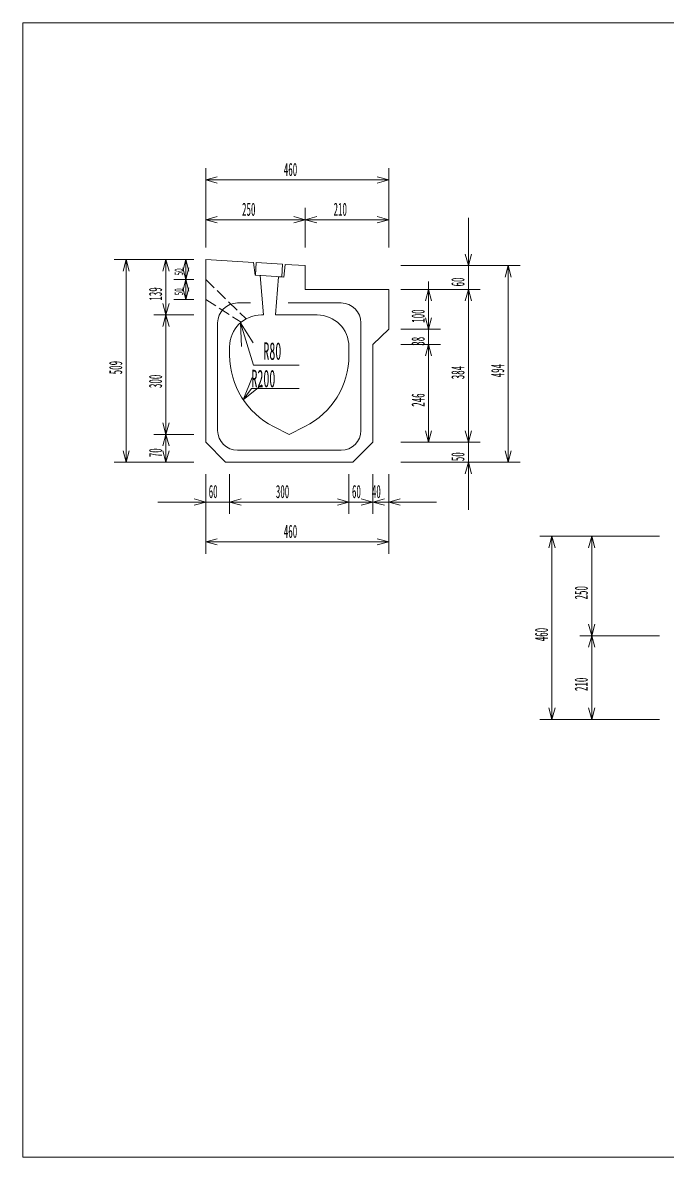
# Model space of a CAD drawing. Units: millimetres, scale not verified. Extents: x -25 to 3930, y 10 to 2860.
# Drawn here: x -25 to 1590, y 10 to 2860 of the extents above; entities that cross this region are included whole.
import ezdxf
from ezdxf.enums import TextEntityAlignment as Align

# ---------------------------------------------------------------- set-up
doc = ezdxf.new("R2010")
doc.units = ezdxf.units.MM
doc.header["$LTSCALE"] = 5
doc.linetypes.add('USER2', pattern=[8, 6, -2])
doc.layers.add('1', color=7, linetype='Continuous', lineweight=18)
doc.layers.add('17', color=7, linetype='Continuous', lineweight=18)
doc.styles.add('ＭＳ ゴシック', font='')
doc.styles.get('ＭＳ ゴシック').set_extended_font_data('MS Gothic')

msp = doc.modelspace()

# ---------------------------------------------------------------- linework, layer by layer
at = {"layer": '1'}
for p, q in [((-25, 10), (-25, 2860)), ((-25, 2860), (3930, 2860)), ((435, 2495), (435, 2295)), ((895, 2495), (895, 2295)), ((435, 2465), (463.978, 2472.765)), ((435, 2465), (895, 2465)), ((435, 2465), (463.978, 2457.235)), ((895, 2465), (866.022, 2472.765)), ((895, 2465), (866.022, 2457.235)), ((435, 2395), (435, 2295)), ((685, 2395), (685, 2295)), ((685, 2395), (685, 2295)), ((895, 2395), (895, 2295)), ((435, 2365), (463.978, 2372.765)), ((685, 2365), (656.022, 2372.765)), ((685, 2365), (713.978, 2372.765)), ((895, 2365), (866.022, 2372.765)), ((1095, 2370), (1095, 2070)), ((435, 2365), (685, 2365)), ((435, 2365), (463.978, 2357.235)), ((685, 2365), (656.022, 2357.235)), ((685, 2365), (895, 2365)), ((685, 2365), (713.978, 2357.235)), ((895, 2365), (866.022, 2357.235)), ((205, 2265), (305, 2265)), ((235, 2265), (227.235, 2236.022)), ((235, 1756), (235, 2265)), ((235, 2265), (242.765, 2236.022)), ((305, 2265), (405, 2265)), ((335, 2265), (327.235, 2236.022)), ((335, 2265), (335, 2126)), ((335, 2265), (342.765, 2236.022)), ((355, 2265), (405, 2265)), ((385, 2265), (377.235, 2236.022)), ((385, 2265), (385, 2215)), ((385, 2265), (392.765, 2236.022)), ((435, 2265), (435, 1806)), ((435, 2265), (555, 2257.8)), ((555, 2257.8), (559, 2225.502)), ((560.083, 2225.437), (562, 2257.38)), ((562, 2257.38), (627.882, 2253.427)), ((627.882, 2253.427), (625.965, 2221.485)), ((631, 2221.182), (635, 2253)), ((635, 2253), (685, 2250)), ((1095, 2250), (1087.235, 2278.978)), ((1095, 2250), (1102.765, 2278.978)), ((385, 2215), (377.235, 2243.978)), ((385, 2215), (392.765, 2243.978)), ((559, 2225.502), (572, 2224.722)), ((625.965, 2221.485), (560.083, 2225.437)), ((572, 2224.722), (580, 2126)), ((685, 2250), (685, 2190)), ((1225, 2250), (925, 2250)), ((1125, 2250), (925, 2250)), ((1195, 2250), (1187.235, 2221.022)), ((1195, 2250), (1195, 1756)), ((1195, 2250), (1202.765, 2221.022)), ((355, 2215), (405, 2215)), ((355, 2215), (405, 2215)), ((385, 2215), (377.235, 2186.022)), ((385, 2215), (385, 2165)), ((385, 2215), (392.765, 2186.022)), ((610, 2126), (618, 2221.962)), ((618, 2221.962), (631, 2221.182)), ((995, 2210), (995, 1932)), ((385, 2165), (377.235, 2193.978)), ((385, 2165), (392.765, 2193.978)), ((685, 2190), (895, 2190)), ((895, 2090), (895, 2190)), ((1125, 2190), (925, 2190)), ((1125, 2190), (925, 2190)), ((1025, 2190), (925, 2190)), ((995, 2190), (987.235, 2161.022)), ((995, 2190), (995, 2090)), ((995, 2190), (1002.765, 2161.022)), ((1095, 2190), (1087.235, 2161.022)), ((1095, 2190), (1087.235, 2161.022)), ((1095, 2190), (1102.765, 2161.022)), ((1095, 2190), (1095, 1806)), ((1095, 2190), (1102.765, 2161.022)), ((335, 2126), (327.235, 2154.978)), ((335, 2126), (342.765, 2154.978)), ((355, 2165), (405, 2165)), ((305, 2126), (405, 2126)), ((305, 2126), (405, 2126)), ((335, 2126), (327.235, 2097.022)), ((335, 2126), (335, 1826)), ((335, 2126), (342.765, 2097.022)), ((580, 2126), (575, 2126)), ((715, 2126), (610, 2126)), ((995, 2090), (987.235, 2118.978)), ((995, 2090), (987.235, 2118.978)), ((995, 2090), (1002.765, 2118.978)), ((995, 2090), (1002.765, 2118.978)), ((522.548, 2106.406), (555, 2000)), ((522.548, 2106.406), (554.309, 2055.501)), ((522.548, 2106.406), (524.601, 2046.441)), ((855, 2052), (895, 2090)), ((1025, 2090), (925, 2090)), ((1025, 2090), (925, 2090)), ((855, 2052), (855, 1806)), ((1025, 2052), (925, 2052)), ((1025, 2052), (925, 2052)), ((995, 2052), (987.235, 2023.022)), ((995, 2052), (987.235, 2023.022)), ((995, 2052), (1002.765, 2023.022)), ((995, 2052), (995, 1806)), ((995, 2052), (1002.765, 2023.022)), ((495, 2046), (495, 2024.607)), ((795, 2046), (795, 2024.607)), ((555, 2000), (670, 2000)), ((529.035, 1913.003), (551.343, 1968.701)), ((529.035, 1913.003), (576.204, 1950.085)), ((529.035, 1913.003), (550, 1941)), ((550, 1941), (670, 1941)), ((1095, 1926), (1095, 1636)), ((335, 1826), (327.235, 1854.978)), ((335, 1826), (342.765, 1854.978)), ((305, 1826), (405, 1826)), ((305, 1826), (405, 1826)), ((335, 1826), (327.235, 1797.022)), ((335, 1826), (335, 1756)), ((335, 1826), (342.765, 1797.022)), ((605.557, 1845.721), (645, 1826)), ((684.443, 1845.721), (645, 1826)), ((995, 1806), (987.235, 1834.978)), ((995, 1806), (1002.765, 1834.978)), ((1095, 1806), (1087.235, 1834.978)), ((1095, 1806), (1087.235, 1834.978)), ((1095, 1806), (1102.765, 1834.978)), ((1095, 1806), (1102.765, 1834.978)), ((435, 1806), (485, 1756)), ((805, 1756), (855, 1806)), ((1125, 1806), (925, 1806)), ((1125, 1806), (925, 1806)), ((1025, 1806), (925, 1806)), ((235, 1756), (227.235, 1784.978)), ((235, 1756), (242.765, 1784.978)), ((335, 1756), (327.235, 1784.978)), ((335, 1756), (342.765, 1784.978)), ((1195, 1756), (1187.235, 1784.978)), ((1195, 1756), (1202.765, 1784.978)), ((205, 1756), (305, 1756)), ((305, 1756), (405, 1756)), ((485, 1756), (805, 1756)), ((1225, 1756), (925, 1756)), ((1125, 1756), (925, 1756)), ((1095, 1756), (1087.235, 1727.022)), ((1095, 1756), (1102.765, 1727.022)), ((435, 1626), (435, 1726)), ((495, 1626), (495, 1726)), ((495, 1626), (495, 1726)), ((795, 1626), (795, 1726)), ((795, 1626), (795, 1726)), ((855, 1626), (855, 1726)), ((855, 1626), (855, 1726)), ((895, 1626), (895, 1726)), ((315, 1656), (615, 1656)), ((435, 1656), (406.022, 1663.765)), ((435, 1656), (406.022, 1648.235)), ((495, 1656), (523.978, 1663.765)), ((495, 1656), (523.978, 1663.765)), ((495, 1656), (523.978, 1648.235)), ((495, 1656), (795, 1656)), ((495, 1656), (523.978, 1648.235)), ((675, 1656), (975, 1656)), ((735, 1656), (1015, 1656)), ((795, 1656), (766.022, 1663.765)), ((795, 1656), (766.022, 1663.765)), ((795, 1656), (766.022, 1648.235)), ((795, 1656), (766.022, 1648.235)), ((855, 1656), (826.022, 1663.765)), ((855, 1656), (826.022, 1648.235)), ((855, 1656), (883.978, 1663.765)), ((855, 1656), (883.978, 1648.235)), ((895, 1656), (923.978, 1663.765)), ((895, 1656), (923.978, 1648.235)), ((435, 1526), (435, 1626)), ((895, 1526), (895, 1626)), ((1275, 1570), (1575, 1570)), ((1305, 1570), (1297.235, 1541.022)), ((1305, 1570), (1305, 1110)), ((1305, 1570), (1312.765, 1541.022)), ((1375, 1570), (1575, 1570)), ((1405, 1570), (1397.235, 1541.022)), ((1405, 1570), (1405, 1320)), ((1405, 1570), (1412.765, 1541.022)), ((435, 1556), (463.978, 1563.765)), ((895, 1556), (435, 1556)), ((435, 1556), (463.978, 1548.235)), ((895, 1556), (866.022, 1563.765)), ((895, 1556), (866.022, 1548.235)), ((1405, 1320), (1397.235, 1348.978)), ((1405, 1320), (1412.765, 1348.978)), ((1375, 1320), (1575, 1320)), ((1375, 1320), (1575, 1320)), ((1405, 1320), (1397.235, 1291.022)), ((1405, 1320), (1405, 1110)), ((1405, 1320), (1412.765, 1291.022)), ((1305, 1110), (1297.235, 1138.978)), ((1305, 1110), (1312.765, 1138.978)), ((1405, 1110), (1397.235, 1138.978)), ((1405, 1110), (1412.765, 1138.978)), ((1275, 1110), (1575, 1110)), ((1375, 1110), (1575, 1110)), ((3930, 10), (-25, 10))]:
    msp.add_line(p, q, dxfattribs=at)
at = {"layer": '1', "linetype": 'USER2'}
for p, q in [((435, 2215), (536.27, 2116)), ((435, 2165), (523.659, 2107.352))]:
    msp.add_line(p, q, dxfattribs=at)
at = {"layer": '1'}
for centre, radius, start, end in [((575, 2046), 80, 90, 180), ((715, 2046), 80, 0, 90), ((695, 2024.607), 200, 180, 243.43495), ((595, 2024.607), 200, 296.56505, 0)]:
    msp.add_arc(centre, radius, start, end, dxfattribs=at)
at = {"layer": '17'}
for p, q in [((547.569, 2156), (515, 2156)), ((775, 2156), (642.501, 2156)), ((465, 2106), (465, 1836)), ((825, 1836), (825, 2106)), ((515, 1786), (775, 1786))]:
    msp.add_line(p, q, dxfattribs=at)
for centre, start, end in [((515, 2106), 90, 180), ((775, 2106), 0, 90), ((515, 1836), 180, 270), ((775, 1836), 270, 0)]:
    msp.add_arc(centre, 50, start, end, dxfattribs=at)

# ---------------------------------------------------------------- texts
at = {"layer": '1', "style": 'ＭＳ ゴシック', "width": 0.5}
for s, height, p in [('460', 32.99, (631.25, 2465)), ('250', 32.99, (526.25, 2365)), ('210', 32.99, (756.25, 2365)), ('R80', 43.99, (580, 2000)), ('R200', 43.99, (550, 1931)), ('60', 32.99, (442.5, 1656)), ('300', 32.99, (611.25, 1656)), ('60', 32.99, (802.5, 1656)), ('40', 32.99, (852.5, 1656)), ('460', 32.99, (631.25, 1556))]:
    msp.add_text(s, height=height, dxfattribs=at).set_placement(p, align=Align.BOTTOM_LEFT)
for s, height, p in [('50', 21.99, (385, 2225)), ('60', 32.99, (1095, 2197.5)), ('139', 32.99, (335, 2161.75)), ('50', 21.99, (385, 2175)), ('100', 32.99, (995, 2106.25)), ('38', 32.99, (995, 2048.5)), ('509', 32.99, (235, 1976.75)), ('384', 32.99, (1095, 1964.25)), ('494', 32.99, (1195, 1969.25)), ('300', 32.99, (335, 1942.25)), ('246', 32.99, (995, 1895.25)), ('70', 32.99, (335, 1768.5)), ('50', 32.99, (1095, 1758.5)), ('250', 32.99, (1405, 1411.25)), ('460', 32.99, (1305, 1306.25)), ('210', 32.99, (1405, 1181.25))]:
    msp.add_text(s, height=height, rotation=90, dxfattribs=at).set_placement(p, align=Align.BOTTOM_LEFT)

doc.saveas('drawing.dxf')
